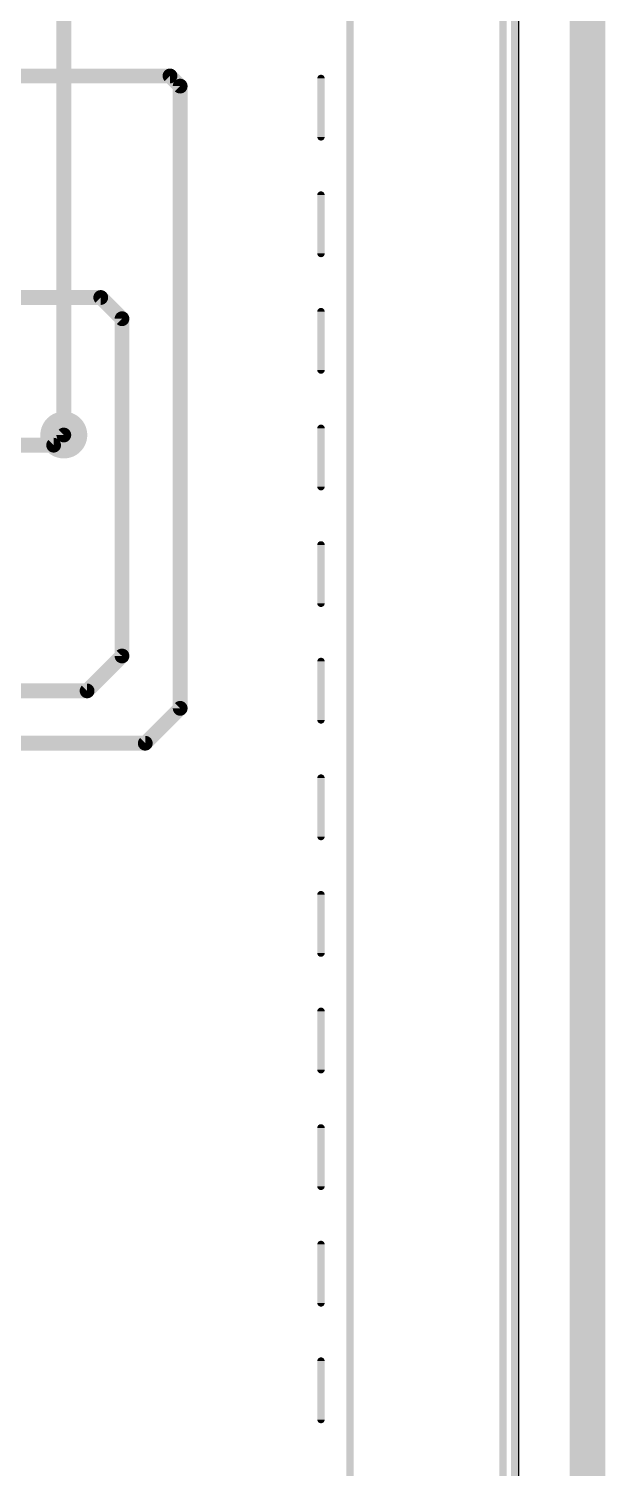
# Model space of a CAD drawing. Extents: x -26.2 to 21.8, y -36.3 to 32.3.
# Drawn here: x 11.9 to 21.8, y -19.77 to 4.99 of the extents above; entities that cross this region are included whole.
import ezdxf

# ---------------------------------------------------------------- set-up
doc = ezdxf.new("R2010")
doc.units = 0
for name, color, linetype in [('1', 12, 'CONTINUOUS'), ('16', 132, 'CONTINUOUS'), ('18', 110, 'CONTINUOUS'), ('20', 53, 'CONTINUOUS'), ('22', 6, 'CONTINUOUS'), ('52', 253, 'CONTINUOUS')]:
    doc.layers.add(name, color=color, linetype=linetype)

# ---------------------------------------------------------------- blocks, each defined once
blk = doc.blocks.new('ROUNDV')
at = {"const_width": 0.5}
blk.add_lwpolyline([(0, -0.25, 1), (0, 0.25, 1), (0, -0.25)], format="xyb", dxfattribs=at)

msp = doc.modelspace()

# ---------------------------------------------------------------- linework, layer by layer
at = {"layer": '1', "const_width": 0.254}
for points in [[(21.5, 29.5), (21.5, -33.5)], [(10.6, 4.175), (14.325, 4.175)], [(14.325, 4.175), (14.5, 4)], [(14.5, 4), (14.5, -6.7)], [(10.6, 0.365), (13.135, 0.365)], [(13.135, 0.365), (13.5, 0)], [(13.5, 0), (13.5, -5.8)], [(12.325, -2.175), (12.5, -2)], [(10.6, -2.175), (12.325, -2.175)], [(13.5, -5.8), (12.9, -6.4)], [(4.4, -6.4), (12.9, -6.4)], [(14.5, -6.7), (13.9, -7.3)], [(2.8, -7.3), (13.9, -7.3)]]:
    msp.add_lwpolyline(points, dxfattribs=at)
at = {"layer": '1', "const_width": 0.127}
for points in [[(14.3699, 4.2199, 1), (14.2801, 4.1301)], [(14.325, 4.1115, 1), (14.325, 4.2385)], [(14.5635, 4, 1), (14.4365, 4)], [(14.4551, 3.9551, 1), (14.5449, 4.0449)], [(13.1799, 0.4099, 1), (13.0901, 0.3201)], [(13.135, 0.3015, 1), (13.135, 0.4285)], [(13.5635, 0, 1), (13.4365, 0)], [(13.4551, -0.0449, 1), (13.5449, 0.0449)], [(12.5449, -2.0449, 1), (12.4551, -1.9551)], [(12.2801, -2.1301, 1), (12.3699, -2.2199)], [(12.325, -2.2385, 1), (12.325, -2.1115)], [(13.5449, -5.8449, 1), (13.4551, -5.7551)], [(13.4365, -5.8, 1), (13.5635, -5.8)], [(12.8551, -6.3551, 1), (12.9449, -6.4449)], [(12.9, -6.4635, 1), (12.9, -6.3365)], [(14.4365, -6.7, 1), (14.5635, -6.7)], [(14.5449, -6.7449, 1), (14.4551, -6.6551)], [(13.9, -7.3635, 1), (13.9, -7.2365)], [(13.8551, -7.2551, 1), (13.9449, -7.3449)]]:
    msp.add_lwpolyline(points, format="xyb", dxfattribs=at)
at = {"layer": '16'}
for points, const_width in [([(21.5, 32), (21.5, -36)], 0.6096), ([(12.5, 22.222), (12.5, -2)], 0.254)]:
    msp.add_lwpolyline(points, dxfattribs=dict(at, const_width=const_width))
at = {"layer": '16', "const_width": 0.127}
msp.add_lwpolyline([(12.4365, -2, 1), (12.5635, -2)], format="xyb", dxfattribs=at)
at = {"layer": '20'}
msp.add_line((20.32, -33.02), (20.32, 27.94), dxfattribs=at)
at = {"layer": '22', "const_width": 0.127}
msp.add_lwpolyline([(20.25, -30.261), (20.25, 25.339)], dxfattribs=at)
at = {"layer": '52', "const_width": 0.127}
for points in [[(20.05, -30.061), (20.05, 25.139)], [(17.42, -23.441), (17.42, 22.679)], [(16.92, 3.1268), (16.92, 4.132)], [(16.92, 1.1216), (16.92, 2.1268)], [(16.92, -0.8836), (16.92, 0.1216)], [(16.92, -2.8888), (16.92, -1.8836)], [(16.92, -4.894), (16.92, -3.8888)], [(16.92, -6.8993), (16.92, -5.894)], [(16.92, -8.9045), (16.92, -7.8993)], [(16.92, -10.9097), (16.92, -9.9045)], [(16.92, -12.9149), (16.92, -11.9097)], [(16.92, -14.9201), (16.92, -13.9149)], [(16.92, -16.9253), (16.92, -15.9201)], [(16.92, -18.9306), (16.92, -17.9253)]]:
    msp.add_lwpolyline(points, dxfattribs=at)
at = {"layer": '52', "const_width": 0.0635}
for points in [[(16.9518, 4.132, 1), (16.8883, 4.132)], [(16.8883, 3.1268, 1), (16.9518, 3.1268)], [(16.9518, 2.1268, 1), (16.8883, 2.1268)], [(16.8883, 1.1216, 1), (16.9518, 1.1216)], [(16.9518, 0.1216, 1), (16.8883, 0.1216)], [(16.8883, -0.8836, 1), (16.9518, -0.8836)], [(16.9518, -1.8836, 1), (16.8883, -1.8836)], [(16.8883, -2.8888, 1), (16.9518, -2.8888)], [(16.9518, -3.8888, 1), (16.8883, -3.8888)], [(16.8883, -4.894, 1), (16.9518, -4.894)], [(16.9518, -5.894, 1), (16.8883, -5.894)], [(16.8883, -6.8993, 1), (16.9518, -6.8993)], [(16.9518, -7.8993, 1), (16.8883, -7.8993)], [(16.8883, -8.9045, 1), (16.9518, -8.9045)], [(16.9518, -9.9045, 1), (16.8883, -9.9045)], [(16.8883, -10.9097, 1), (16.9518, -10.9097)], [(16.9518, -11.9097, 1), (16.8883, -11.9097)], [(16.8883, -12.9149, 1), (16.9518, -12.9149)], [(16.9518, -13.9149, 1), (16.8883, -13.9149)], [(16.8883, -14.9201, 1), (16.9518, -14.9201)], [(16.9518, -15.9201, 1), (16.8883, -15.9201)], [(16.8883, -16.9253, 1), (16.9518, -16.9253)], [(16.9518, -17.9253, 1), (16.8883, -17.9253)], [(16.8883, -18.9306, 1), (16.9518, -18.9306)]]:
    msp.add_lwpolyline(points, format="xyb", dxfattribs=at)

# ---------------------------------------------------------------- block references
at = {"layer": '18', "xscale": 0.8064, "yscale": 0.8064}
msp.add_blockref('ROUNDV', (12.5, -2), dxfattribs=at)
msp.add_blockref('ROUNDV', (12.5, -2), dxfattribs=at)

doc.saveas('drawing.dxf')
